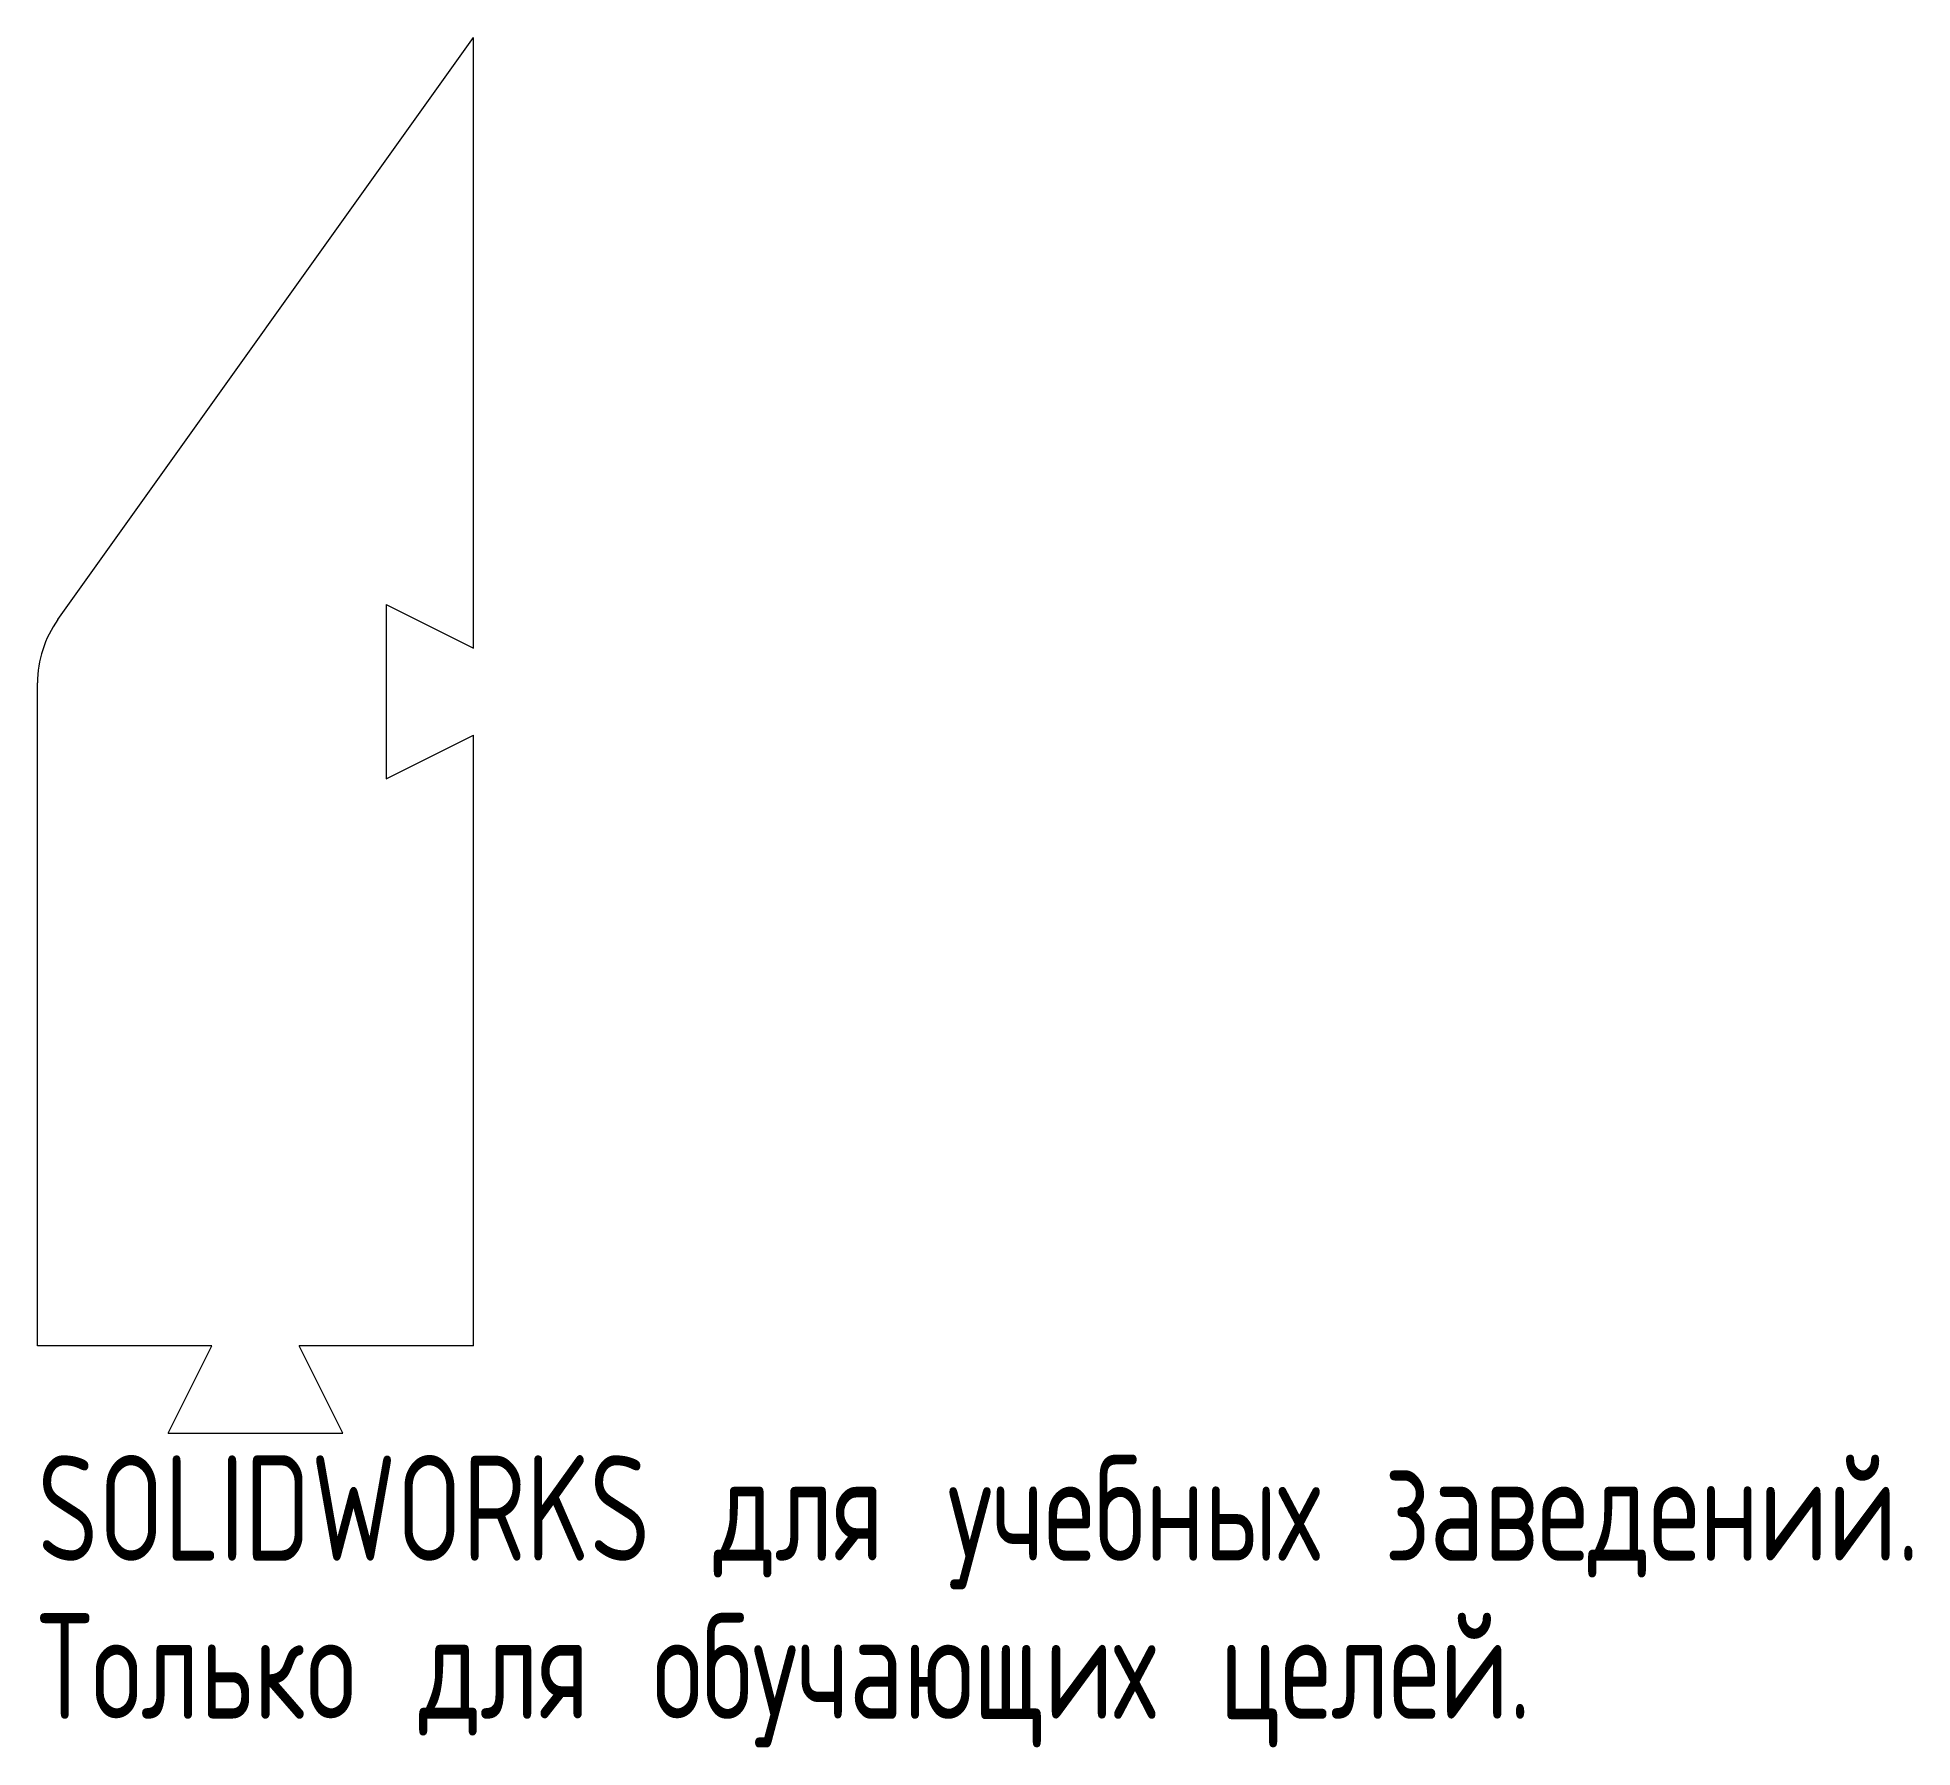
# Model space of a CAD drawing. Header units: millimetres. Extents: x -10 to 76, y -35.9 to 42.5.
import ezdxf

# ---------------------------------------------------------------- set-up
doc = ezdxf.new("R2010")
doc.units = ezdxf.units.MM
doc.styles.add('SLDTEXTSTYLE0', font='TXT', dxfattribs={"width": 0.7, "bigfont": 'bigfont'})

msp = doc.modelspace()

# ---------------------------------------------------------------- linework, layer by layer
at = {"color": 7, "linetype": 'Continuous', "lineweight": 15}
for p, q in [((-9.069, 15.804), (10, 42.5)), ((10, 14.5), (10, 42.5)), ((6, 16.5), (10, 14.5)), ((6, 16.5), (6, 8.5)), ((-10, -17.5), (-10, 12.898)), ((6, 8.5), (10, 10.5)), ((10, -17.5), (10, 10.5)), ((-2, -17.5), (-10, -17.5)), ((-4, -21.5), (-2, -17.5)), ((10, -17.5), (2, -17.5)), ((4, -21.5), (2, -17.5)), ((-4, -21.5), (4, -21.5))]:
    msp.add_line(p, q, dxfattribs=at)
msp.add_arc((-5, 12.898), 5, 144.46232, 180, dxfattribs=at)

# ---------------------------------------------------------------- texts
at = {"color": 7, "linetype": 'Continuous', "char_height": 4.83362, "attachment_point": 1, "style": 'SLDTEXTSTYLE0'}
for s, insert in [('SOLIDWORKS \\M+18474\\M+1847C\\M+18491 \\M+18485\\M+18489\\M+18475\\M+18471\\M+1847E\\M+1848D\\M+18487 \\M+18478\\M+18470\\M+18472\\M+18475\\M+18474\\M+18475\\M+1847E\\M+18479\\M+1847A.', (-10, -22.52)), ('\\M+18453\\M+18480\\M+1847C\\M+1848E\\M+1847B\\M+18480 \\M+18474\\M+1847C\\M+18491 \\M+18480\\M+18471\\M+18485\\M+18489\\M+18470\\M+18490\\M+1848B\\M+18479\\M+18487 \\M+18488\\M+18475\\M+1847C\\M+18475\\M+1847A.', (-10, -29.77))]:
    msp.add_mtext(s, dxfattribs=dict(at, insert=insert))

doc.saveas('drawing.dxf')
